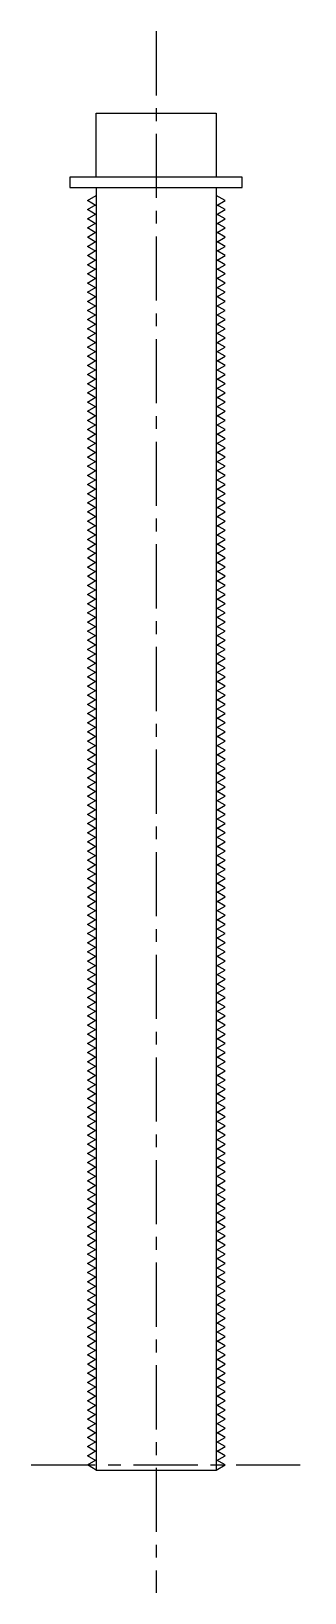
# Model space of a CAD drawing. Header units: inches. Extents: x -1 to 1.2, y -5.2 to 6.9.
import ezdxf

# ---------------------------------------------------------------- set-up
doc = ezdxf.new("R2010")
doc.units = ezdxf.units.IN
doc.header["$MEASUREMENT"] = 0
doc.header["$PDSIZE"] = -1
doc.linetypes.add('CENTERX2', pattern=[0.8, 0.5, -0.1, 0.1, -0.1])

msp = doc.modelspace()

# ---------------------------------------------------------------- linework, layer by layer
at = {"color": 7, "linetype": 'CENTERX2'}
for p, q in [((0, 6.942), (0, -5.232)), ((-0.976, -4.235), (1.16, -4.235))]:
    msp.add_line(p, q, dxfattribs=at)
at = {"color": 7, "linetype": 'Continuous'}
for p, q in [((-0.468, 5.803), (-0.468, 6.303)), ((-0.468, 6.303), (0.468, 6.303)), ((0.468, 6.303), (0.468, 5.803)), ((0.67, 5.803), (-0.673, 5.803)), ((-0.673, 5.803), (-0.673, 5.725)), ((-0.673, 5.725), (0.67, 5.725)), ((-0.468, 5.725), (-0.468, -4.275)), ((0.468, 5.725), (0.468, -4.275)), ((0.67, 5.725), (0.67, 5.803)), ((-0.537, 5.622), (-0.468, 5.662)), ((-0.468, 5.582), (-0.537, 5.622)), ((-0.468, 5.662), (-0.468, 5.582)), ((0.468, 5.662), (0.468, 5.582)), ((0.537, 5.622), (0.468, 5.662)), ((0.468, 5.582), (0.537, 5.622)), ((-0.537, 5.551), (-0.468, 5.591)), ((-0.468, 5.511), (-0.537, 5.551)), ((-0.537, 5.479), (-0.468, 5.519)), ((-0.468, 5.439), (-0.537, 5.479)), ((-0.468, 5.591), (-0.468, 5.511)), ((-0.468, 5.519), (-0.468, 5.439)), ((0.468, 5.591), (0.468, 5.511)), ((0.537, 5.551), (0.468, 5.591)), ((0.468, 5.511), (0.537, 5.551)), ((0.468, 5.519), (0.468, 5.439)), ((0.537, 5.479), (0.468, 5.519)), ((0.468, 5.439), (0.537, 5.479)), ((-0.537, 5.408), (-0.468, 5.448)), ((-0.468, 5.368), (-0.537, 5.408)), ((-0.537, 5.336), (-0.468, 5.377)), ((-0.468, 5.448), (-0.468, 5.368)), ((-0.468, 5.377), (-0.468, 5.296)), ((0.468, 5.448), (0.468, 5.368)), ((0.537, 5.408), (0.468, 5.448)), ((0.468, 5.368), (0.537, 5.408)), ((0.468, 5.377), (0.468, 5.296)), ((0.537, 5.336), (0.468, 5.377)), ((-0.468, 5.296), (-0.537, 5.336)), ((-0.537, 5.265), (-0.468, 5.305)), ((-0.468, 5.225), (-0.537, 5.265)), ((-0.468, 5.305), (-0.468, 5.225)), ((0.468, 5.296), (0.537, 5.336)), ((0.468, 5.305), (0.468, 5.225)), ((0.537, 5.265), (0.468, 5.305)), ((0.468, 5.225), (0.537, 5.265)), ((-0.537, 5.194), (-0.468, 5.234)), ((-0.468, 5.153), (-0.537, 5.194)), ((-0.537, 5.122), (-0.468, 5.162)), ((-0.468, 5.082), (-0.537, 5.122)), ((-0.468, 5.234), (-0.468, 5.153)), ((-0.468, 5.162), (-0.468, 5.082)), ((0.468, 5.234), (0.468, 5.153)), ((0.537, 5.194), (0.468, 5.234)), ((0.468, 5.153), (0.537, 5.194)), ((0.468, 5.162), (0.468, 5.082)), ((0.537, 5.122), (0.468, 5.162)), ((0.468, 5.082), (0.537, 5.122)), ((-0.537, 5.051), (-0.468, 5.091)), ((-0.468, 5.011), (-0.537, 5.051)), ((-0.537, 4.979), (-0.468, 5.019)), ((-0.468, 5.091), (-0.468, 5.011)), ((-0.468, 5.019), (-0.468, 4.939)), ((0.468, 5.091), (0.468, 5.011)), ((0.537, 5.051), (0.468, 5.091)), ((0.468, 5.011), (0.537, 5.051)), ((0.468, 5.019), (0.468, 4.939)), ((0.537, 4.979), (0.468, 5.019)), ((-0.468, 4.939), (-0.537, 4.979)), ((-0.537, 4.908), (-0.468, 4.948)), ((-0.468, 4.868), (-0.537, 4.908)), ((-0.537, 4.836), (-0.468, 4.877)), ((-0.468, 4.948), (-0.468, 4.868)), ((-0.468, 4.877), (-0.468, 4.796)), ((0.468, 4.939), (0.537, 4.979)), ((0.468, 4.948), (0.468, 4.868)), ((0.537, 4.908), (0.468, 4.948)), ((0.468, 4.868), (0.537, 4.908)), ((0.468, 4.877), (0.468, 4.796)), ((0.537, 4.836), (0.468, 4.877)), ((-0.468, 4.796), (-0.537, 4.836)), ((-0.537, 4.765), (-0.468, 4.805)), ((-0.468, 4.725), (-0.537, 4.765)), ((-0.468, 4.805), (-0.468, 4.725)), ((0.468, 4.796), (0.537, 4.836)), ((0.468, 4.805), (0.468, 4.725)), ((0.537, 4.765), (0.468, 4.805)), ((0.468, 4.725), (0.537, 4.765)), ((-0.537, 4.694), (-0.468, 4.734)), ((-0.468, 4.653), (-0.537, 4.694)), ((-0.537, 4.622), (-0.468, 4.662)), ((-0.468, 4.734), (-0.468, 4.653)), ((-0.468, 4.662), (-0.468, 4.582)), ((0.468, 4.734), (0.468, 4.653)), ((0.537, 4.694), (0.468, 4.734)), ((0.468, 4.653), (0.537, 4.694)), ((0.468, 4.662), (0.468, 4.582)), ((0.537, 4.622), (0.468, 4.662)), ((-0.468, 4.582), (-0.537, 4.622)), ((-0.537, 4.551), (-0.468, 4.591)), ((-0.468, 4.511), (-0.537, 4.551)), ((-0.537, 4.479), (-0.468, 4.519)), ((-0.468, 4.591), (-0.468, 4.511)), ((-0.468, 4.519), (-0.468, 4.439)), ((0.468, 4.582), (0.537, 4.622)), ((0.468, 4.591), (0.468, 4.511)), ((0.537, 4.551), (0.468, 4.591)), ((0.468, 4.511), (0.537, 4.551)), ((0.468, 4.519), (0.468, 4.439)), ((0.537, 4.479), (0.468, 4.519)), ((-0.468, 4.439), (-0.537, 4.479)), ((-0.537, 4.408), (-0.468, 4.448)), ((-0.468, 4.368), (-0.537, 4.408)), ((-0.468, 4.448), (-0.468, 4.368)), ((0.468, 4.439), (0.537, 4.479)), ((0.468, 4.448), (0.468, 4.368)), ((0.537, 4.408), (0.468, 4.448)), ((0.468, 4.368), (0.537, 4.408)), ((-0.537, 4.336), (-0.468, 4.377)), ((-0.468, 4.296), (-0.537, 4.336)), ((-0.537, 4.265), (-0.468, 4.305)), ((-0.468, 4.225), (-0.537, 4.265)), ((-0.468, 4.377), (-0.468, 4.296)), ((-0.468, 4.305), (-0.468, 4.225)), ((0.468, 4.377), (0.468, 4.296)), ((0.537, 4.336), (0.468, 4.377)), ((0.468, 4.296), (0.537, 4.336)), ((0.468, 4.305), (0.468, 4.225)), ((0.537, 4.265), (0.468, 4.305)), ((0.468, 4.225), (0.537, 4.265)), ((-0.537, 4.194), (-0.468, 4.234)), ((-0.468, 4.153), (-0.537, 4.194)), ((-0.537, 4.122), (-0.468, 4.162)), ((-0.468, 4.234), (-0.468, 4.153)), ((-0.468, 4.162), (-0.468, 4.082)), ((0.468, 4.234), (0.468, 4.153)), ((0.537, 4.194), (0.468, 4.234)), ((0.468, 4.153), (0.537, 4.194)), ((0.468, 4.162), (0.468, 4.082)), ((0.537, 4.122), (0.468, 4.162)), ((-0.468, 4.082), (-0.537, 4.122)), ((-0.537, 4.051), (-0.468, 4.091)), ((-0.468, 4.011), (-0.537, 4.051)), ((-0.537, 3.979), (-0.468, 4.019)), ((-0.468, 4.091), (-0.468, 4.011)), ((-0.468, 4.019), (-0.468, 3.939)), ((0.468, 4.082), (0.537, 4.122)), ((0.468, 4.091), (0.468, 4.011)), ((0.537, 4.051), (0.468, 4.091)), ((0.468, 4.011), (0.537, 4.051)), ((0.468, 4.019), (0.468, 3.939)), ((0.537, 3.979), (0.468, 4.019)), ((-0.468, 3.939), (-0.537, 3.979)), ((-0.537, 3.908), (-0.468, 3.948)), ((-0.468, 3.868), (-0.537, 3.908)), ((-0.468, 3.948), (-0.468, 3.868)), ((0.468, 3.939), (0.537, 3.979)), ((0.468, 3.948), (0.468, 3.868)), ((0.537, 3.908), (0.468, 3.948)), ((0.468, 3.868), (0.537, 3.908)), ((-0.537, 3.836), (-0.468, 3.877)), ((-0.468, 3.796), (-0.537, 3.836)), ((-0.537, 3.765), (-0.468, 3.805)), ((-0.468, 3.877), (-0.468, 3.796)), ((-0.468, 3.805), (-0.468, 3.725)), ((0.468, 3.877), (0.468, 3.796)), ((0.537, 3.836), (0.468, 3.877)), ((0.468, 3.796), (0.537, 3.836)), ((0.468, 3.805), (0.468, 3.725)), ((0.537, 3.765), (0.468, 3.805)), ((-0.468, 3.725), (-0.537, 3.765)), ((-0.537, 3.694), (-0.468, 3.734)), ((-0.468, 3.653), (-0.537, 3.694)), ((-0.537, 3.622), (-0.468, 3.662)), ((-0.468, 3.734), (-0.468, 3.653)), ((-0.468, 3.662), (-0.468, 3.582)), ((0.468, 3.725), (0.537, 3.765)), ((0.468, 3.734), (0.468, 3.653)), ((0.537, 3.694), (0.468, 3.734)), ((0.468, 3.653), (0.537, 3.694)), ((0.468, 3.662), (0.468, 3.582)), ((0.537, 3.622), (0.468, 3.662)), ((-0.468, 3.582), (-0.537, 3.622)), ((-0.537, 3.551), (-0.468, 3.591)), ((-0.468, 3.511), (-0.537, 3.551)), ((-0.468, 3.591), (-0.468, 3.511)), ((0.468, 3.582), (0.537, 3.622)), ((0.468, 3.591), (0.468, 3.511)), ((0.537, 3.551), (0.468, 3.591)), ((0.468, 3.511), (0.537, 3.551)), ((-0.537, 3.479), (-0.468, 3.519)), ((-0.468, 3.439), (-0.537, 3.479)), ((-0.537, 3.408), (-0.468, 3.448)), ((-0.468, 3.519), (-0.468, 3.439)), ((-0.468, 3.448), (-0.468, 3.368)), ((0.468, 3.519), (0.468, 3.439)), ((0.537, 3.479), (0.468, 3.519)), ((0.468, 3.439), (0.537, 3.479)), ((0.468, 3.448), (0.468, 3.368)), ((0.537, 3.408), (0.468, 3.448)), ((-0.468, 3.368), (-0.537, 3.408)), ((-0.537, 3.336), (-0.468, 3.377)), ((-0.468, 3.296), (-0.537, 3.336)), ((-0.537, 3.265), (-0.468, 3.305)), ((-0.468, 3.377), (-0.468, 3.296)), ((-0.468, 3.305), (-0.468, 3.225)), ((0.468, 3.368), (0.537, 3.408)), ((0.468, 3.377), (0.468, 3.296)), ((0.537, 3.336), (0.468, 3.377)), ((0.468, 3.296), (0.537, 3.336)), ((0.468, 3.305), (0.468, 3.225)), ((0.537, 3.265), (0.468, 3.305)), ((-0.468, 3.225), (-0.537, 3.265)), ((-0.537, 3.194), (-0.468, 3.234)), ((-0.468, 3.153), (-0.537, 3.194)), ((-0.468, 3.234), (-0.468, 3.153)), ((0.468, 3.225), (0.537, 3.265)), ((0.468, 3.234), (0.468, 3.153)), ((0.537, 3.194), (0.468, 3.234)), ((0.468, 3.153), (0.537, 3.194)), ((-0.537, 3.122), (-0.468, 3.162)), ((-0.468, 3.082), (-0.537, 3.122)), ((-0.537, 3.051), (-0.468, 3.091)), ((-0.468, 3.01), (-0.537, 3.051)), ((-0.468, 3.162), (-0.468, 3.082)), ((-0.468, 3.091), (-0.468, 3.01)), ((0.468, 3.162), (0.468, 3.082)), ((0.537, 3.122), (0.468, 3.162)), ((0.468, 3.082), (0.537, 3.122)), ((0.468, 3.091), (0.468, 3.01)), ((0.537, 3.051), (0.468, 3.091)), ((0.468, 3.01), (0.537, 3.051)), ((-0.537, 2.979), (-0.468, 3.019)), ((-0.468, 2.939), (-0.537, 2.979)), ((-0.537, 2.908), (-0.468, 2.948)), ((-0.468, 3.019), (-0.468, 2.939)), ((-0.468, 2.948), (-0.468, 2.868)), ((0.468, 3.019), (0.468, 2.939)), ((0.537, 2.979), (0.468, 3.019)), ((0.468, 2.939), (0.537, 2.979)), ((0.468, 2.948), (0.468, 2.868)), ((0.537, 2.908), (0.468, 2.948)), ((-0.468, 2.868), (-0.537, 2.908)), ((-0.537, 2.836), (-0.468, 2.877)), ((-0.468, 2.796), (-0.537, 2.836)), ((-0.537, 2.765), (-0.468, 2.805)), ((-0.468, 2.877), (-0.468, 2.796)), ((-0.468, 2.805), (-0.468, 2.725)), ((0.468, 2.868), (0.537, 2.908)), ((0.468, 2.877), (0.468, 2.796)), ((0.537, 2.836), (0.468, 2.877)), ((0.468, 2.796), (0.537, 2.836)), ((0.468, 2.805), (0.468, 2.725)), ((0.537, 2.765), (0.468, 2.805)), ((-0.468, 2.725), (-0.537, 2.765)), ((-0.537, 2.694), (-0.468, 2.734)), ((-0.468, 2.653), (-0.537, 2.694)), ((-0.468, 2.734), (-0.468, 2.653)), ((0.468, 2.725), (0.537, 2.765)), ((0.468, 2.734), (0.468, 2.653)), ((0.537, 2.694), (0.468, 2.734)), ((0.468, 2.653), (0.537, 2.694)), ((-0.537, 2.622), (-0.468, 2.662)), ((-0.468, 2.582), (-0.537, 2.622)), ((-0.537, 2.551), (-0.468, 2.591)), ((-0.468, 2.662), (-0.468, 2.582)), ((-0.468, 2.591), (-0.468, 2.51)), ((0.468, 2.662), (0.468, 2.582)), ((0.537, 2.622), (0.468, 2.662)), ((0.468, 2.582), (0.537, 2.622)), ((0.468, 2.591), (0.468, 2.51)), ((0.537, 2.551), (0.468, 2.591)), ((-0.468, 2.51), (-0.537, 2.551)), ((-0.537, 2.479), (-0.468, 2.519)), ((-0.468, 2.439), (-0.537, 2.479)), ((-0.537, 2.408), (-0.468, 2.448)), ((-0.468, 2.519), (-0.468, 2.439)), ((-0.468, 2.448), (-0.468, 2.368)), ((0.468, 2.51), (0.537, 2.551)), ((0.468, 2.519), (0.468, 2.439)), ((0.537, 2.479), (0.468, 2.519)), ((0.468, 2.439), (0.537, 2.479)), ((0.468, 2.448), (0.468, 2.368)), ((0.537, 2.408), (0.468, 2.448)), ((-0.468, 2.368), (-0.537, 2.408)), ((-0.537, 2.336), (-0.468, 2.377)), ((-0.468, 2.296), (-0.537, 2.336)), ((-0.468, 2.377), (-0.468, 2.296)), ((0.468, 2.368), (0.537, 2.408)), ((0.468, 2.377), (0.468, 2.296)), ((0.537, 2.336), (0.468, 2.377)), ((0.468, 2.296), (0.537, 2.336)), ((-0.537, 2.265), (-0.468, 2.305)), ((-0.468, 2.225), (-0.537, 2.265)), ((-0.537, 2.194), (-0.468, 2.234)), ((-0.468, 2.153), (-0.537, 2.194)), ((-0.468, 2.305), (-0.468, 2.225)), ((-0.468, 2.234), (-0.468, 2.153)), ((0.468, 2.305), (0.468, 2.225)), ((0.537, 2.265), (0.468, 2.305)), ((0.468, 2.225), (0.537, 2.265)), ((0.468, 2.234), (0.468, 2.153)), ((0.537, 2.194), (0.468, 2.234)), ((0.468, 2.153), (0.537, 2.194)), ((-0.537, 2.122), (-0.468, 2.162)), ((-0.468, 2.082), (-0.537, 2.122)), ((-0.537, 2.051), (-0.468, 2.091)), ((-0.468, 2.162), (-0.468, 2.082)), ((-0.468, 2.091), (-0.468, 2.01)), ((0.468, 2.162), (0.468, 2.082)), ((0.537, 2.122), (0.468, 2.162)), ((0.468, 2.082), (0.537, 2.122)), ((0.468, 2.091), (0.468, 2.01)), ((0.537, 2.051), (0.468, 2.091)), ((-0.468, 2.01), (-0.537, 2.051)), ((-0.537, 1.979), (-0.468, 2.019)), ((-0.468, 1.939), (-0.537, 1.979)), ((-0.537, 1.908), (-0.468, 1.948)), ((-0.468, 2.019), (-0.468, 1.939)), ((-0.468, 1.948), (-0.468, 1.868)), ((0.468, 2.01), (0.537, 2.051)), ((0.468, 2.019), (0.468, 1.939)), ((0.537, 1.979), (0.468, 2.019)), ((0.468, 1.939), (0.537, 1.979)), ((0.468, 1.948), (0.468, 1.868)), ((0.537, 1.908), (0.468, 1.948)), ((-0.468, 1.868), (-0.537, 1.908)), ((-0.537, 1.836), (-0.468, 1.877)), ((-0.468, 1.796), (-0.537, 1.836)), ((-0.468, 1.877), (-0.468, 1.796)), ((0.468, 1.868), (0.537, 1.908)), ((0.468, 1.877), (0.468, 1.796)), ((0.537, 1.836), (0.468, 1.877)), ((0.468, 1.796), (0.537, 1.836)), ((-0.537, 1.765), (-0.468, 1.805)), ((-0.468, 1.725), (-0.537, 1.765)), ((-0.537, 1.693), (-0.468, 1.734)), ((-0.468, 1.805), (-0.468, 1.725)), ((-0.468, 1.734), (-0.468, 1.653)), ((0.468, 1.805), (0.468, 1.725)), ((0.537, 1.765), (0.468, 1.805)), ((0.468, 1.725), (0.537, 1.765)), ((0.468, 1.734), (0.468, 1.653)), ((0.537, 1.693), (0.468, 1.734)), ((-0.468, 1.653), (-0.537, 1.693)), ((-0.537, 1.622), (-0.468, 1.662)), ((-0.468, 1.582), (-0.537, 1.622)), ((-0.537, 1.551), (-0.468, 1.591)), ((-0.468, 1.662), (-0.468, 1.582)), ((-0.468, 1.591), (-0.468, 1.51)), ((0.468, 1.653), (0.537, 1.693)), ((0.468, 1.662), (0.468, 1.582)), ((0.537, 1.622), (0.468, 1.662)), ((0.468, 1.582), (0.537, 1.622)), ((0.468, 1.591), (0.468, 1.51)), ((0.537, 1.551), (0.468, 1.591)), ((-0.468, 1.51), (-0.537, 1.551)), ((-0.537, 1.479), (-0.468, 1.519)), ((-0.468, 1.439), (-0.537, 1.479)), ((-0.468, 1.519), (-0.468, 1.439)), ((0.468, 1.51), (0.537, 1.551)), ((0.468, 1.519), (0.468, 1.439)), ((0.537, 1.479), (0.468, 1.519)), ((0.468, 1.439), (0.537, 1.479)), ((-0.537, 1.408), (-0.468, 1.448)), ((-0.468, 1.368), (-0.537, 1.408)), ((-0.537, 1.336), (-0.468, 1.377)), ((-0.468, 1.448), (-0.468, 1.368)), ((-0.468, 1.377), (-0.468, 1.296)), ((0.468, 1.448), (0.468, 1.368)), ((0.537, 1.408), (0.468, 1.448)), ((0.468, 1.368), (0.537, 1.408)), ((0.468, 1.377), (0.468, 1.296)), ((0.537, 1.336), (0.468, 1.377)), ((-0.468, 1.296), (-0.537, 1.336)), ((-0.537, 1.265), (-0.468, 1.305)), ((-0.468, 1.225), (-0.537, 1.265)), ((-0.537, 1.193), (-0.468, 1.234)), ((-0.468, 1.305), (-0.468, 1.225)), ((-0.468, 1.234), (-0.468, 1.153)), ((0.468, 1.296), (0.537, 1.336)), ((0.468, 1.305), (0.468, 1.225)), ((0.537, 1.265), (0.468, 1.305)), ((0.468, 1.225), (0.537, 1.265)), ((0.468, 1.234), (0.468, 1.153)), ((0.537, 1.193), (0.468, 1.234)), ((-0.468, 1.153), (-0.537, 1.193)), ((-0.537, 1.122), (-0.468, 1.162)), ((-0.468, 1.082), (-0.537, 1.122)), ((-0.468, 1.162), (-0.468, 1.082)), ((0.468, 1.153), (0.537, 1.193)), ((0.468, 1.162), (0.468, 1.082)), ((0.537, 1.122), (0.468, 1.162)), ((0.468, 1.082), (0.537, 1.122)), ((-0.537, 1.051), (-0.468, 1.091)), ((-0.468, 1.01), (-0.537, 1.051)), ((-0.537, 0.979), (-0.468, 1.019)), ((-0.468, 0.939), (-0.537, 0.979)), ((-0.468, 1.091), (-0.468, 1.01)), ((-0.468, 1.019), (-0.468, 0.939)), ((0.468, 1.091), (0.468, 1.01)), ((0.537, 1.051), (0.468, 1.091)), ((0.468, 1.01), (0.537, 1.051)), ((0.468, 1.019), (0.468, 0.939)), ((0.537, 0.979), (0.468, 1.019)), ((0.468, 0.939), (0.537, 0.979)), ((-0.537, 0.908), (-0.468, 0.948)), ((-0.468, 0.868), (-0.537, 0.908)), ((-0.537, 0.836), (-0.468, 0.877)), ((-0.468, 0.948), (-0.468, 0.868)), ((-0.468, 0.877), (-0.468, 0.796)), ((0.468, 0.948), (0.468, 0.868)), ((0.537, 0.908), (0.468, 0.948)), ((0.468, 0.868), (0.537, 0.908)), ((0.468, 0.877), (0.468, 0.796)), ((0.537, 0.836), (0.468, 0.877)), ((-0.468, 0.796), (-0.537, 0.836)), ((-0.537, 0.765), (-0.468, 0.805)), ((-0.468, 0.725), (-0.537, 0.765)), ((-0.537, 0.693), (-0.468, 0.734)), ((-0.468, 0.805), (-0.468, 0.725)), ((-0.468, 0.734), (-0.468, 0.653)), ((0.468, 0.796), (0.537, 0.836)), ((0.468, 0.805), (0.468, 0.725)), ((0.537, 0.765), (0.468, 0.805)), ((0.468, 0.725), (0.537, 0.765)), ((0.468, 0.734), (0.468, 0.653)), ((0.537, 0.693), (0.468, 0.734)), ((-0.468, 0.653), (-0.537, 0.693)), ((-0.537, 0.622), (-0.468, 0.662)), ((-0.468, 0.582), (-0.537, 0.622)), ((-0.468, 0.662), (-0.468, 0.582)), ((0.468, 0.653), (0.537, 0.693)), ((0.468, 0.662), (0.468, 0.582)), ((0.537, 0.622), (0.468, 0.662)), ((0.468, 0.582), (0.537, 0.622)), ((-0.537, 0.551), (-0.468, 0.591)), ((-0.468, 0.51), (-0.537, 0.551)), ((-0.537, 0.479), (-0.468, 0.519)), ((-0.468, 0.591), (-0.468, 0.51)), ((-0.468, 0.519), (-0.468, 0.439)), ((0.468, 0.591), (0.468, 0.51)), ((0.537, 0.551), (0.468, 0.591)), ((0.468, 0.51), (0.537, 0.551)), ((0.468, 0.519), (0.468, 0.439)), ((0.537, 0.479), (0.468, 0.519)), ((-0.468, 0.439), (-0.537, 0.479)), ((-0.537, 0.408), (-0.468, 0.448)), ((-0.468, 0.368), (-0.537, 0.408)), ((-0.537, 0.336), (-0.468, 0.376)), ((-0.468, 0.448), (-0.468, 0.368)), ((-0.468, 0.376), (-0.468, 0.296)), ((0.468, 0.439), (0.537, 0.479)), ((0.468, 0.448), (0.468, 0.368)), ((0.537, 0.408), (0.468, 0.448)), ((0.468, 0.368), (0.537, 0.408)), ((0.468, 0.376), (0.468, 0.296)), ((0.537, 0.336), (0.468, 0.376)), ((-0.468, 0.296), (-0.537, 0.336)), ((-0.537, 0.265), (-0.468, 0.305)), ((-0.468, 0.225), (-0.537, 0.265)), ((-0.468, 0.305), (-0.468, 0.225)), ((0.468, 0.296), (0.537, 0.336)), ((0.468, 0.305), (0.468, 0.225)), ((0.537, 0.265), (0.468, 0.305)), ((0.468, 0.225), (0.537, 0.265)), ((-0.537, 0.193), (-0.468, 0.234)), ((-0.468, 0.153), (-0.537, 0.193)), ((-0.537, 0.122), (-0.468, 0.162)), ((-0.468, 0.082), (-0.537, 0.122)), ((-0.468, 0.234), (-0.468, 0.153)), ((-0.468, 0.162), (-0.468, 0.082)), ((0.468, 0.234), (0.468, 0.153)), ((0.537, 0.193), (0.468, 0.234)), ((0.468, 0.153), (0.537, 0.193)), ((0.468, 0.162), (0.468, 0.082)), ((0.537, 0.122), (0.468, 0.162)), ((0.468, 0.082), (0.537, 0.122)), ((-0.537, 0.051), (-0.468, 0.091)), ((-0.468, 0.01), (-0.537, 0.051)), ((-0.537, -0.021), (-0.468, 0.019)), ((-0.468, 0.091), (-0.468, 0.01)), ((-0.468, 0.019), (-0.468, -0.061)), ((0.468, 0.091), (0.468, 0.01)), ((0.537, 0.051), (0.468, 0.091)), ((0.468, 0.01), (0.537, 0.051)), ((0.468, 0.019), (0.468, -0.061)), ((0.537, -0.021), (0.468, 0.019)), ((-0.468, -0.061), (-0.537, -0.021)), ((-0.537, -0.092), (-0.468, -0.052)), ((-0.468, -0.132), (-0.537, -0.092)), ((-0.468, -0.052), (-0.468, -0.132)), ((0.468, -0.061), (0.537, -0.021)), ((0.468, -0.052), (0.468, -0.132)), ((0.537, -0.092), (0.468, -0.052)), ((0.468, -0.132), (0.537, -0.092)), ((-0.537, -0.164), (-0.468, -0.124)), ((-0.468, -0.204), (-0.537, -0.164)), ((-0.537, -0.235), (-0.468, -0.195)), ((-0.468, -0.275), (-0.537, -0.235)), ((-0.468, -0.124), (-0.468, -0.204)), ((-0.468, -0.195), (-0.468, -0.275)), ((0.468, -0.124), (0.468, -0.204)), ((0.537, -0.164), (0.468, -0.124)), ((0.468, -0.204), (0.537, -0.164)), ((0.468, -0.195), (0.468, -0.275)), ((0.537, -0.235), (0.468, -0.195)), ((0.468, -0.275), (0.537, -0.235)), ((-0.537, -0.307), (-0.468, -0.266)), ((-0.468, -0.347), (-0.537, -0.307)), ((-0.537, -0.378), (-0.468, -0.338)), ((-0.468, -0.266), (-0.468, -0.347)), ((-0.468, -0.338), (-0.468, -0.418)), ((0.468, -0.266), (0.468, -0.347)), ((0.537, -0.307), (0.468, -0.266)), ((0.468, -0.347), (0.537, -0.307)), ((0.468, -0.338), (0.468, -0.418)), ((0.537, -0.378), (0.468, -0.338)), ((-0.468, -0.418), (-0.537, -0.378)), ((-0.537, -0.449), (-0.468, -0.409)), ((-0.468, -0.49), (-0.537, -0.449)), ((-0.537, -0.521), (-0.468, -0.481)), ((-0.468, -0.409), (-0.468, -0.49)), ((-0.468, -0.481), (-0.468, -0.561)), ((0.468, -0.418), (0.537, -0.378)), ((0.468, -0.409), (0.468, -0.49)), ((0.537, -0.449), (0.468, -0.409)), ((0.468, -0.49), (0.537, -0.449)), ((0.468, -0.481), (0.468, -0.561)), ((0.537, -0.521), (0.468, -0.481)), ((-0.468, -0.561), (-0.537, -0.521)), ((-0.537, -0.592), (-0.468, -0.552)), ((-0.468, -0.632), (-0.537, -0.592)), ((-0.468, -0.552), (-0.468, -0.632)), ((0.468, -0.561), (0.537, -0.521)), ((0.468, -0.552), (0.468, -0.632)), ((0.537, -0.592), (0.468, -0.552)), ((0.468, -0.632), (0.537, -0.592)), ((-0.537, -0.664), (-0.468, -0.624)), ((-0.468, -0.704), (-0.537, -0.664)), ((-0.537, -0.735), (-0.468, -0.695)), ((-0.468, -0.624), (-0.468, -0.704)), ((-0.468, -0.695), (-0.468, -0.775)), ((0.468, -0.624), (0.468, -0.704)), ((0.537, -0.664), (0.468, -0.624)), ((0.468, -0.704), (0.537, -0.664)), ((0.468, -0.695), (0.468, -0.775)), ((0.537, -0.735), (0.468, -0.695)), ((-0.468, -0.775), (-0.537, -0.735)), ((-0.537, -0.807), (-0.468, -0.766)), ((-0.468, -0.847), (-0.537, -0.807)), ((-0.537, -0.878), (-0.468, -0.838)), ((-0.468, -0.766), (-0.468, -0.847)), ((-0.468, -0.838), (-0.468, -0.918)), ((0.468, -0.775), (0.537, -0.735)), ((0.468, -0.766), (0.468, -0.847)), ((0.537, -0.807), (0.468, -0.766)), ((0.468, -0.847), (0.537, -0.807)), ((0.468, -0.838), (0.468, -0.918)), ((0.537, -0.878), (0.468, -0.838)), ((-0.468, -0.918), (-0.537, -0.878)), ((-0.537, -0.949), (-0.468, -0.909)), ((-0.468, -0.99), (-0.537, -0.949)), ((-0.468, -0.909), (-0.468, -0.99)), ((0.468, -0.918), (0.537, -0.878)), ((0.468, -0.909), (0.468, -0.99)), ((0.537, -0.949), (0.468, -0.909)), ((0.468, -0.99), (0.537, -0.949)), ((-0.537, -1.021), (-0.468, -0.981)), ((-0.468, -1.061), (-0.537, -1.021)), ((-0.537, -1.092), (-0.468, -1.052)), ((-0.468, -1.132), (-0.537, -1.092)), ((-0.468, -0.981), (-0.468, -1.061)), ((-0.468, -1.052), (-0.468, -1.132)), ((0.468, -0.981), (0.468, -1.061)), ((0.537, -1.021), (0.468, -0.981)), ((0.468, -1.061), (0.537, -1.021)), ((0.468, -1.052), (0.468, -1.132)), ((0.537, -1.092), (0.468, -1.052)), ((0.468, -1.132), (0.537, -1.092)), ((-0.537, -1.164), (-0.468, -1.124)), ((-0.468, -1.204), (-0.537, -1.164)), ((-0.537, -1.235), (-0.468, -1.195)), ((-0.468, -1.124), (-0.468, -1.204)), ((-0.468, -1.195), (-0.468, -1.275)), ((0.468, -1.124), (0.468, -1.204)), ((0.537, -1.164), (0.468, -1.124)), ((0.468, -1.204), (0.537, -1.164)), ((0.468, -1.195), (0.468, -1.275)), ((0.537, -1.235), (0.468, -1.195)), ((-0.468, -1.275), (-0.537, -1.235)), ((-0.537, -1.307), (-0.468, -1.266)), ((-0.468, -1.347), (-0.537, -1.307)), ((-0.537, -1.378), (-0.468, -1.338)), ((-0.468, -1.266), (-0.468, -1.347)), ((-0.468, -1.338), (-0.468, -1.418)), ((0.468, -1.275), (0.537, -1.235)), ((0.468, -1.266), (0.468, -1.347)), ((0.537, -1.307), (0.468, -1.266)), ((0.468, -1.347), (0.537, -1.307)), ((0.468, -1.338), (0.468, -1.418)), ((0.537, -1.378), (0.468, -1.338)), ((-0.468, -1.418), (-0.537, -1.378)), ((-0.537, -1.449), (-0.468, -1.409)), ((-0.468, -1.49), (-0.537, -1.449)), ((-0.468, -1.409), (-0.468, -1.49)), ((0.468, -1.418), (0.537, -1.378)), ((0.468, -1.409), (0.468, -1.49)), ((0.537, -1.449), (0.468, -1.409)), ((0.468, -1.49), (0.537, -1.449)), ((-0.537, -1.521), (-0.468, -1.481)), ((-0.468, -1.561), (-0.537, -1.521)), ((-0.537, -1.592), (-0.468, -1.552)), ((-0.468, -1.481), (-0.468, -1.561)), ((-0.468, -1.552), (-0.468, -1.632)), ((0.468, -1.481), (0.468, -1.561)), ((0.537, -1.521), (0.468, -1.481)), ((0.468, -1.561), (0.537, -1.521)), ((0.468, -1.552), (0.468, -1.632)), ((0.537, -1.592), (0.468, -1.552)), ((-0.468, -1.632), (-0.537, -1.592)), ((-0.537, -1.664), (-0.468, -1.624)), ((-0.468, -1.704), (-0.537, -1.664)), ((-0.537, -1.735), (-0.468, -1.695)), ((-0.468, -1.624), (-0.468, -1.704)), ((-0.468, -1.695), (-0.468, -1.775)), ((0.468, -1.632), (0.537, -1.592)), ((0.468, -1.624), (0.468, -1.704)), ((0.537, -1.664), (0.468, -1.624)), ((0.468, -1.704), (0.537, -1.664)), ((0.468, -1.695), (0.468, -1.775)), ((0.537, -1.735), (0.468, -1.695)), ((-0.468, -1.775), (-0.537, -1.735)), ((-0.537, -1.807), (-0.468, -1.766)), ((-0.468, -1.847), (-0.537, -1.807)), ((-0.468, -1.766), (-0.468, -1.847)), ((0.468, -1.775), (0.537, -1.735)), ((0.468, -1.766), (0.468, -1.847)), ((0.537, -1.807), (0.468, -1.766)), ((0.468, -1.847), (0.537, -1.807)), ((-0.537, -1.878), (-0.468, -1.838)), ((-0.468, -1.918), (-0.537, -1.878)), ((-0.537, -1.949), (-0.468, -1.909)), ((-0.468, -1.838), (-0.468, -1.918)), ((-0.468, -1.909), (-0.468, -1.99)), ((0.468, -1.838), (0.468, -1.918)), ((0.537, -1.878), (0.468, -1.838)), ((0.468, -1.918), (0.537, -1.878)), ((0.468, -1.909), (0.468, -1.99)), ((0.537, -1.949), (0.468, -1.909)), ((-0.468, -1.99), (-0.537, -1.949)), ((-0.537, -2.021), (-0.468, -1.981)), ((-0.468, -2.061), (-0.537, -2.021)), ((-0.537, -2.092), (-0.468, -2.052)), ((-0.468, -1.981), (-0.468, -2.061)), ((-0.468, -2.052), (-0.468, -2.132)), ((0.468, -1.99), (0.537, -1.949)), ((0.468, -1.981), (0.468, -2.061)), ((0.537, -2.021), (0.468, -1.981)), ((0.468, -2.061), (0.537, -2.021)), ((0.468, -2.052), (0.468, -2.132)), ((0.537, -2.092), (0.468, -2.052)), ((-0.468, -2.132), (-0.537, -2.092)), ((-0.537, -2.164), (-0.468, -2.124)), ((-0.468, -2.204), (-0.537, -2.164)), ((-0.468, -2.124), (-0.468, -2.204)), ((0.468, -2.132), (0.537, -2.092)), ((0.468, -2.124), (0.468, -2.204)), ((0.537, -2.164), (0.468, -2.124)), ((0.468, -2.204), (0.537, -2.164)), ((-0.537, -2.235), (-0.468, -2.195)), ((-0.468, -2.275), (-0.537, -2.235)), ((-0.537, -2.307), (-0.468, -2.266)), ((-0.468, -2.347), (-0.537, -2.307)), ((-0.468, -2.195), (-0.468, -2.275)), ((-0.468, -2.266), (-0.468, -2.347)), ((0.468, -2.195), (0.468, -2.275)), ((0.537, -2.235), (0.468, -2.195)), ((0.468, -2.275), (0.537, -2.235)), ((0.468, -2.266), (0.468, -2.347)), ((0.537, -2.307), (0.468, -2.266)), ((0.468, -2.347), (0.537, -2.307)), ((-0.537, -2.378), (-0.468, -2.338)), ((-0.468, -2.418), (-0.537, -2.378)), ((-0.537, -2.449), (-0.468, -2.409)), ((-0.468, -2.338), (-0.468, -2.418)), ((-0.468, -2.409), (-0.468, -2.49)), ((0.468, -2.338), (0.468, -2.418)), ((0.537, -2.378), (0.468, -2.338)), ((0.468, -2.418), (0.537, -2.378)), ((0.468, -2.409), (0.468, -2.49)), ((0.537, -2.449), (0.468, -2.409)), ((-0.468, -2.49), (-0.537, -2.449)), ((-0.537, -2.521), (-0.468, -2.481)), ((-0.468, -2.561), (-0.537, -2.521)), ((-0.537, -2.592), (-0.468, -2.552)), ((-0.468, -2.481), (-0.468, -2.561)), ((-0.468, -2.552), (-0.468, -2.632)), ((0.468, -2.49), (0.537, -2.449)), ((0.468, -2.481), (0.468, -2.561)), ((0.537, -2.521), (0.468, -2.481)), ((0.468, -2.561), (0.537, -2.521)), ((0.468, -2.552), (0.468, -2.632)), ((0.537, -2.592), (0.468, -2.552)), ((-0.468, -2.632), (-0.537, -2.592)), ((-0.537, -2.664), (-0.468, -2.624)), ((-0.468, -2.704), (-0.537, -2.664)), ((-0.468, -2.624), (-0.468, -2.704)), ((0.468, -2.632), (0.537, -2.592)), ((0.468, -2.624), (0.468, -2.704)), ((0.537, -2.664), (0.468, -2.624)), ((0.468, -2.704), (0.537, -2.664)), ((-0.537, -2.735), (-0.468, -2.695)), ((-0.468, -2.775), (-0.537, -2.735)), ((-0.537, -2.807), (-0.468, -2.766)), ((-0.468, -2.695), (-0.468, -2.775)), ((-0.468, -2.766), (-0.468, -2.847)), ((0.468, -2.695), (0.468, -2.775)), ((0.537, -2.735), (0.468, -2.695)), ((0.468, -2.775), (0.537, -2.735)), ((0.468, -2.766), (0.468, -2.847)), ((0.537, -2.807), (0.468, -2.766)), ((-0.468, -2.847), (-0.537, -2.807)), ((-0.537, -2.878), (-0.468, -2.838)), ((-0.468, -2.918), (-0.537, -2.878)), ((-0.537, -2.949), (-0.468, -2.909)), ((-0.468, -2.838), (-0.468, -2.918)), ((-0.468, -2.909), (-0.468, -2.99)), ((0.468, -2.847), (0.537, -2.807)), ((0.468, -2.838), (0.468, -2.918)), ((0.537, -2.878), (0.468, -2.838)), ((0.468, -2.918), (0.537, -2.878)), ((0.468, -2.909), (0.468, -2.99)), ((0.537, -2.949), (0.468, -2.909)), ((-0.468, -2.99), (-0.537, -2.949)), ((-0.537, -3.021), (-0.468, -2.981)), ((-0.468, -3.061), (-0.537, -3.021)), ((-0.468, -2.981), (-0.468, -3.061)), ((0.468, -2.99), (0.537, -2.949)), ((0.468, -2.981), (0.468, -3.061)), ((0.537, -3.021), (0.468, -2.981)), ((0.468, -3.061), (0.537, -3.021)), ((-0.537, -3.092), (-0.468, -3.052)), ((-0.468, -3.132), (-0.537, -3.092)), ((-0.537, -3.164), (-0.468, -3.124)), ((-0.468, -3.204), (-0.537, -3.164)), ((-0.468, -3.052), (-0.468, -3.132)), ((-0.468, -3.124), (-0.468, -3.204)), ((0.468, -3.052), (0.468, -3.132)), ((0.537, -3.092), (0.468, -3.052)), ((0.468, -3.132), (0.537, -3.092)), ((0.468, -3.124), (0.468, -3.204)), ((0.537, -3.164), (0.468, -3.124)), ((0.468, -3.204), (0.537, -3.164)), ((-0.537, -3.235), (-0.468, -3.195)), ((-0.468, -3.275), (-0.537, -3.235)), ((-0.537, -3.307), (-0.468, -3.266)), ((-0.468, -3.195), (-0.468, -3.275)), ((-0.468, -3.266), (-0.468, -3.347)), ((0.468, -3.195), (0.468, -3.275)), ((0.537, -3.235), (0.468, -3.195)), ((0.468, -3.275), (0.537, -3.235)), ((0.468, -3.266), (0.468, -3.347)), ((0.537, -3.307), (0.468, -3.266)), ((-0.468, -3.347), (-0.537, -3.307)), ((-0.537, -3.378), (-0.468, -3.338)), ((-0.468, -3.418), (-0.537, -3.378)), ((-0.468, -3.338), (-0.468, -3.418)), ((0.468, -3.347), (0.537, -3.307)), ((0.468, -3.338), (0.468, -3.418)), ((0.537, -3.378), (0.468, -3.338)), ((0.468, -3.418), (0.537, -3.378)), ((-0.537, -3.449), (-0.468, -3.409)), ((-0.468, -3.49), (-0.537, -3.449)), ((-0.537, -3.521), (-0.468, -3.481)), ((-0.468, -3.561), (-0.537, -3.521)), ((-0.468, -3.409), (-0.468, -3.49)), ((-0.468, -3.481), (-0.468, -3.561)), ((0.468, -3.409), (0.468, -3.49)), ((0.537, -3.449), (0.468, -3.409)), ((0.468, -3.49), (0.537, -3.449)), ((0.468, -3.481), (0.468, -3.561)), ((0.537, -3.521), (0.468, -3.481)), ((0.468, -3.561), (0.537, -3.521)), ((-0.537, -3.592), (-0.468, -3.552)), ((-0.468, -3.632), (-0.537, -3.592)), ((-0.537, -3.664), (-0.468, -3.624)), ((-0.468, -3.552), (-0.468, -3.632)), ((-0.468, -3.624), (-0.468, -3.704)), ((0.468, -3.552), (0.468, -3.632)), ((0.537, -3.592), (0.468, -3.552)), ((0.468, -3.632), (0.537, -3.592)), ((0.468, -3.624), (0.468, -3.704)), ((0.537, -3.664), (0.468, -3.624)), ((-0.468, -3.704), (-0.537, -3.664)), ((-0.537, -3.735), (-0.468, -3.695)), ((-0.468, -3.775), (-0.537, -3.735)), ((-0.537, -3.807), (-0.468, -3.766)), ((-0.468, -3.695), (-0.468, -3.775)), ((-0.468, -3.766), (-0.468, -3.847)), ((0.468, -3.704), (0.537, -3.664)), ((0.468, -3.695), (0.468, -3.775)), ((0.537, -3.735), (0.468, -3.695)), ((0.468, -3.775), (0.537, -3.735)), ((0.468, -3.766), (0.468, -3.847)), ((0.537, -3.807), (0.468, -3.766)), ((-0.468, -3.847), (-0.537, -3.807)), ((-0.537, -3.878), (-0.468, -3.838)), ((-0.468, -3.918), (-0.537, -3.878)), ((-0.468, -3.838), (-0.468, -3.918)), ((0.468, -3.847), (0.537, -3.807)), ((0.468, -3.838), (0.468, -3.918)), ((0.537, -3.878), (0.468, -3.838)), ((0.468, -3.918), (0.537, -3.878)), ((-0.537, -3.949), (-0.468, -3.909)), ((-0.468, -3.99), (-0.537, -3.949)), ((-0.537, -4.021), (-0.468, -3.981)), ((-0.468, -3.909), (-0.468, -3.99)), ((-0.468, -3.981), (-0.468, -4.061)), ((0.468, -3.909), (0.468, -3.99)), ((0.537, -3.949), (0.468, -3.909)), ((0.468, -3.99), (0.537, -3.949)), ((0.468, -3.981), (0.468, -4.061)), ((0.537, -4.021), (0.468, -3.981)), ((-0.468, -4.061), (-0.537, -4.021)), ((-0.537, -4.092), (-0.468, -4.052)), ((-0.468, -4.133), (-0.537, -4.092)), ((-0.537, -4.164), (-0.468, -4.124)), ((-0.468, -4.052), (-0.468, -4.133)), ((-0.468, -4.124), (-0.468, -4.204)), ((0.468, -4.061), (0.537, -4.021)), ((0.468, -4.052), (0.468, -4.133)), ((0.537, -4.092), (0.468, -4.052)), ((0.468, -4.133), (0.537, -4.092)), ((0.468, -4.124), (0.468, -4.204)), ((0.537, -4.164), (0.468, -4.124)), ((-0.468, -4.204), (-0.537, -4.164)), ((-0.537, -4.235), (-0.468, -4.195)), ((-0.468, -4.275), (-0.537, -4.235)), ((-0.468, -4.195), (-0.468, -4.275)), ((0.468, -4.204), (0.537, -4.164)), ((0.468, -4.195), (0.468, -4.275)), ((0.537, -4.235), (0.468, -4.195)), ((0.468, -4.275), (0.537, -4.235)), ((-0.468, -4.275), (0.468, -4.275))]:
    msp.add_line(p, q, dxfattribs=at)
for p in [(0, 5.725), (0, -4.275)]:
    msp.add_point(p, dxfattribs=at)

doc.saveas('drawing.dxf')
